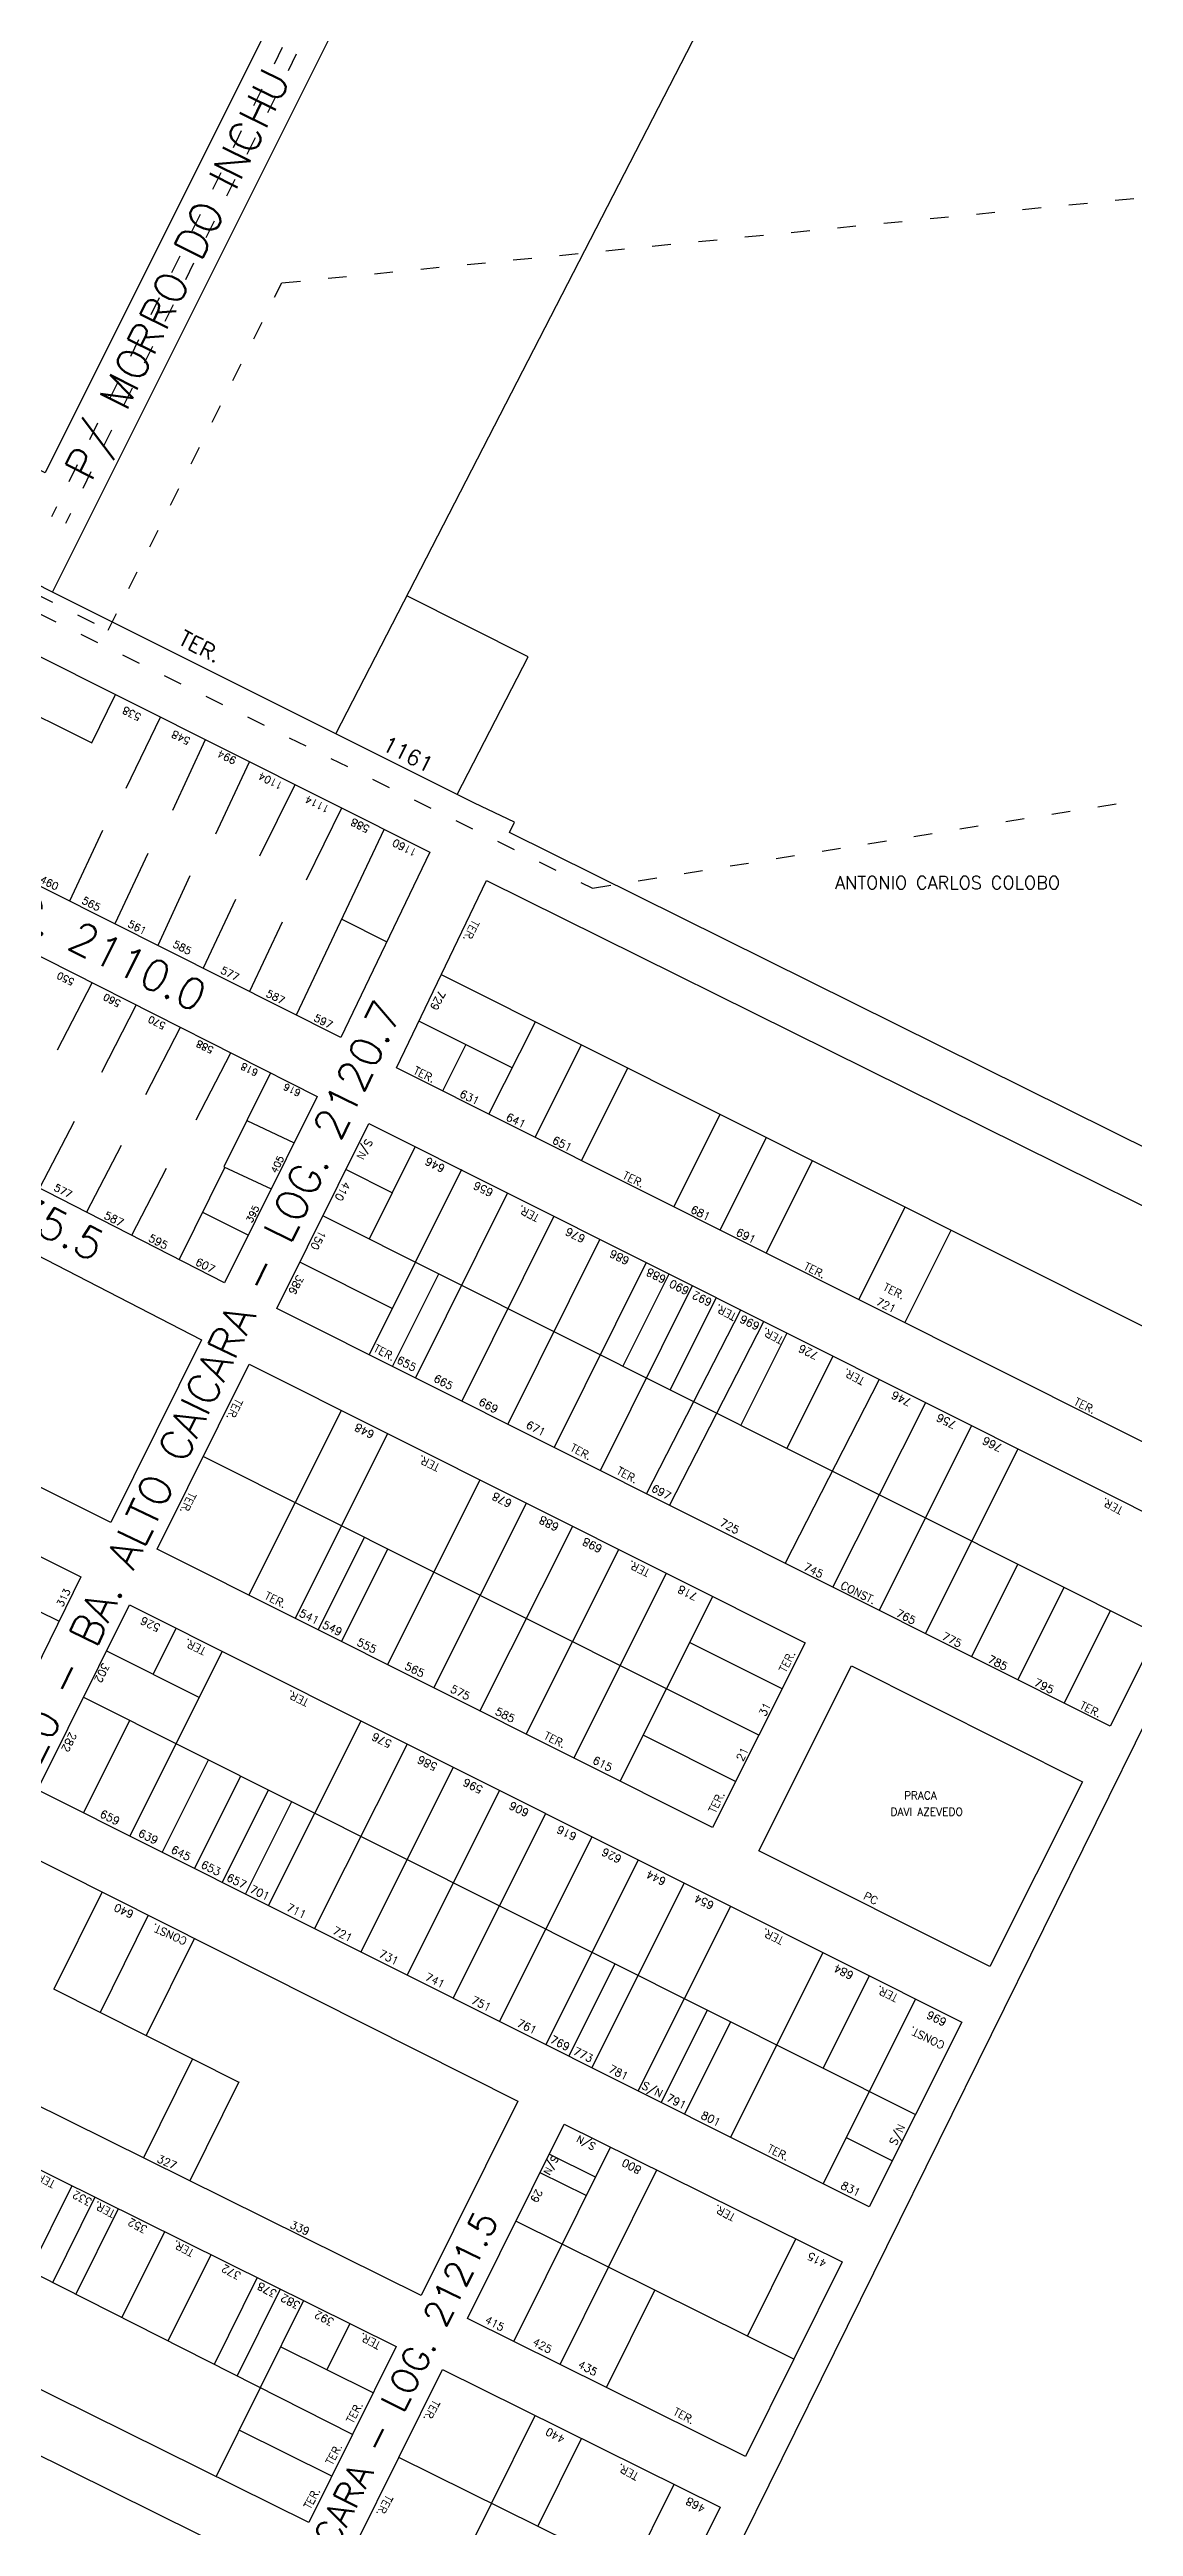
# Model space of a CAD drawing. Extents: x 714896 to 749292, y 8417558 to 8447149.
# Drawn here: x 742118.2 to 742327.8, y 8424112.7 to 8424591.9 of the extents above; entities that cross this region are included whole.
import ezdxf

# ---------------------------------------------------------------- set-up
doc = ezdxf.new("R2010")
doc.units = 0
doc.header["$MEASUREMENT"] = 0
doc.linetypes.add('ACAD_ISO03W100', pattern=[30, 12, -18])
for name, color, linetype in [('LOTE', 7, 'CONTINUOUS'), ('NUM-PORTA', 7, 'CONTINUOUS'), ('QUADRA', 6, 'CONTINUOUS'), ('TEXTO', 7, 'CONTINUOUS'), ('TEXTODERUA', 3, 'CONTINUOUS')]:
    doc.layers.add(name, color=color, linetype=linetype)
doc.styles.add('ROMANS', font='ROMANS.SHX', dxfattribs={"height": 1.5})
doc.styles.add('ROMANS3-5', font='romans.shx', dxfattribs={"height": 3.5})

msp = doc.modelspace()

# ---------------------------------------------------------------- linework, layer by layer
at = {"layer": 'LOTE', "color": 7}
for p, q in [((742173.52, 8424459.47, 538.06), (742266.8, 8424640.63, 525.55)), ((742197.03, 8424447.71, 532.41), (742210.76, 8424474.38, 532.41)), ((742126.35, 8424457.72, 533.22), (742130.95, 8424467.09, 533.99)), ((742108.75, 8424466.5, 532.5), (742126.35, 8424457.72, 533.22)), ((742133.01, 8424448.96, 533.11), (742139.64, 8424462.73, 533.99)), ((742142.03, 8424444.69, 533.13), (742148.34, 8424458.36, 533.99)), ((742150.34, 8424440.15, 533.12), (742156.87, 8424454.08, 533.99)), ((742158.86, 8424435.87, 533.09), (742165.65, 8424449.67, 533.99)), ((742167.86, 8424431.24, 533.03), (742174.69, 8424445.13, 533.99)), ((742128.4, 8424440.75, 532.87), (742122.04, 8424427.11, 532.49)), ((742182.87, 8424441.02, 533.99), (742165.85, 8424405.08, 532.49)), ((742137.16, 8424436.32, 532.88), (742130.8, 8424422.7, 532.49)), ((742145.32, 8424431.98, 532.87), (742139.13, 8424418.52, 532.49)), ((742154.12, 8424427.42, 532.85), (742147.89, 8424414.11, 532.49)), ((742174.58, 8424423.68, 532.82), (742183.4, 8424419.23, 532.41)), ((742163.15, 8424423.07, 532.82), (742156.83, 8424409.62, 532.49)), ((742119.72, 8424398.34, 535.11), (742126.4, 8424411.32, 534.87)), ((742128.26, 8424394.02, 535.11), (742134.93, 8424407.01, 534.87)), ((742136.8, 8424389.71, 535.11), (742143.47, 8424402.7, 534.87)), ((742146.54, 8424384.79, 535.11), (742153.22, 8424397.77, 534.87)), ((742122.93, 8424384.48, 535.35), (742116.22, 8424371.56, 535.35)), ((742156.32, 8424384.68, 534.87), (742165.51, 8424380.38, 535.99)), ((742132.02, 8424379.83, 535.35), (742125.31, 8424366.91, 535.35)), ((742151.87, 8424375.72, 534.87), (742161.06, 8424371.43, 535.99)), ((742140.75, 8424375.36, 535.35), (742134.03, 8424362.45, 535.35)), ((742147.77, 8424366.92, 534.9), (742156.62, 8424362.47, 535.99)), ((742102.22, 8424296.51, 536.45), (742120.03, 8424287.83, 536.31))]:
    msp.add_line(p, q, dxfattribs=at)
at = {"layer": 'LOTE', "color": 7, "linetype": 'ACAD_ISO03W100', "ltscale": 0.3}
for points in [[(742202.25, 8424673.14), (742200.37, 8424668.18), (742183.04, 8424632.64), (742118.56, 8424501.48)], [(742204.84, 8424671.63), (742203.24, 8424667.22), (742185.74, 8424631.32), (742121.25, 8424500.16)], [(742115.51, 8424486.54), (742129.48, 8424479.54), (742163.09, 8424546.72), (742427.36, 8424572.9)], [(742109.66, 8424489.87), (742108.1, 8424486.75), (742223.16, 8424429.61), (742626, 8424494.58)]]:
    msp.add_lwpolyline(points, dxfattribs=at)
at = {"layer": 'LOTE', "color": 7}
for points in [[(742118.76, 8424486.91), (742108.39, 8424492.08)], [(742207.99, 8424148.45), (742226.65, 8424186.08)], [(742223.76, 8424180.26), (742214.8, 8424184.7)], [(742221.99, 8424176.68), (742213.03, 8424181.12)], [(742216.95, 8424144.01), (742235.61, 8424181.64)], [(742262.12, 8424145.06), (742208.36, 8424171.71)], [(742253.16, 8424149.5), (742262.49, 8424168.32)], [(742225.91, 8424139.57), (742235.24, 8424158.38)], [(742195.19, 8424100.11), (742212.07, 8424134.16)], [(742212.59, 8424112.69), (742221.03, 8424129.71)], [(742239.47, 8424099.37), (742185.71, 8424126.02)], [(742222.07, 8424086.79), (742238.95, 8424120.83)]]:
    msp.add_lwpolyline(points, dxfattribs=at)
at = {"layer": 'LOTE', "color": 7, "elevation": 532.41}
msp.add_lwpolyline([(742210.76, 8424474.38), (742187.27, 8424486.17)], dxfattribs=at)
at = {"layer": 'LOTE', "color": 7, "ltscale": 0.2}
for points in [[(742193.94, 8424412.9), (742355.61, 8424331.83)], [(742207.64, 8424394.84), (742189.74, 8424403.82)], [(742203.16, 8424385.9), (742212.13, 8424403.78)], [(742194.22, 8424390.38), (742198.7, 8424399.32)], [(742212.1, 8424381.42), (742221.06, 8424399.3)], [(742221.04, 8424376.94), (742230, 8424394.82)], [(742238.92, 8424367.97), (742247.88, 8424385.85)], [(742247.86, 8424363.49), (742256.82, 8424381.37)], [(742188.88, 8424379.64), (742179.97, 8424361.73)], [(742256.79, 8424359.01), (742265.76, 8424376.89)], [(742184.42, 8424370.69), (742175.47, 8424375.17)], [(742197.82, 8424375.16), (742180, 8424339.34)], [(742332.3, 8424285.35), (742171.04, 8424366.21)], [(742206.76, 8424370.68), (742188.94, 8424334.86)], [(742215.69, 8424366.19), (742197.88, 8424330.38)], [(742274.67, 8424350.04), (742283.64, 8424367.92)], [(742224.63, 8424361.71), (742206.82, 8424325.9)], [(742283.61, 8424345.56), (742292.58, 8424363.44)], [(742184.46, 8424348.3), (742166.58, 8424357.26)], [(742233.57, 8424357.23), (742215.76, 8424321.41)], [(742184.47, 8424337.1), (742193.44, 8424354.98)], [(742224.7, 8424316.93), (742242.51, 8424352.75)], [(742229.08, 8424337.11), (742238.04, 8424354.99)], [(742233.64, 8424312.45), (742251.87, 8424348.05)], [(742238.19, 8424332.54), (742247.16, 8424350.41)], [(742238.11, 8424310.21), (742256.34, 8424345.81)], [(742251.85, 8424325.69), (742260.81, 8424343.57)], [(742260.78, 8424321.21), (742269.75, 8424339.09)], [(742260.45, 8424299), (742278.69, 8424334.6)], [(742156.73, 8424292.84), (742174.66, 8424328.6)], [(742269.7, 8424294.37), (742287.63, 8424330.12)], [(742165.67, 8424288.36), (742183.6, 8424324.12)], [(742278.64, 8424289.88), (742296.57, 8424325.64)], [(742255.35, 8424265.76), (742147.87, 8424319.66)], [(742287.58, 8424285.4), (742305.51, 8424321.16)], [(742183.55, 8424279.39), (742201.48, 8424315.15)], [(742192.49, 8424274.91), (742210.42, 8424310.67)], [(742170.14, 8424286.12), (742179.1, 8424304)], [(742201.42, 8424270.43), (742219.35, 8424306.19)], [(742174.61, 8424283.88), (742183.57, 8424301.76)], [(742210.36, 8424265.95), (742228.29, 8424301.7)], [(742219.57, 8424261.33), (742237.5, 8424297.09)], [(742296.51, 8424280.92), (742305.48, 8424298.8)], [(742305.45, 8424276.44), (742314.42, 8424294.31)], [(742228.51, 8424256.85), (742246.44, 8424292.6)], [(742314.39, 8424271.95), (742323.36, 8424289.83)], [(742138.2, 8424277.52), (742142.68, 8424286.46)], [(742129.17, 8424282.05), (742147.14, 8424273.04)], [(742133.69, 8424246.22), (742151.62, 8424281.98)], [(742259.84, 8424274.7), (742241.96, 8424283.66)], [(742124.72, 8424273.1), (742285.68, 8424192.38)], [(742124.75, 8424250.71), (742133.71, 8424268.59)], [(742160.51, 8424232.78), (742178.44, 8424268.53)], [(742250.87, 8424256.82), (742232.99, 8424265.79)], [(742139.95, 8424243.09), (742148.91, 8424260.96)], [(742169.44, 8424228.29), (742187.37, 8424264.05)], [(742146.2, 8424239.95), (742155.17, 8424257.83)], [(742178.38, 8424223.81), (742196.31, 8424259.57)], [(742151.57, 8424237.26), (742160.53, 8424255.14)], [(742156.04, 8424235.02), (742165, 8424252.9)], [(742187.32, 8424219.33), (742205.25, 8424255.09)], [(742196.26, 8424214.85), (742214.19, 8424250.6)], [(742205.2, 8424210.36), (742223.13, 8424246.12)], [(742214.14, 8424205.88), (742232.07, 8424241.64)], [(742223.08, 8424201.4), (742241.01, 8424237.16)], [(742232.02, 8424196.92), (742249.95, 8424232.67)], [(742249.9, 8424187.95), (742267.83, 8424223.71)], [(742218.61, 8424203.64), (742227.57, 8424221.52)], [(742267.8, 8424201.35), (742276.77, 8424219.23)], [(742267.77, 8424178.99), (742285.7, 8424214.74)], [(742236.49, 8424194.68), (742245.45, 8424212.55)], [(742240.96, 8424192.43), (742249.92, 8424210.31)], [(742272.26, 8424187.93), (742281.2, 8424183.44)]]:
    msp.add_lwpolyline(points, dxfattribs=at)
at = {"layer": 'LOTE', "color": 7, "linetype": 'CONTINUOUS', "flags": 128}
for points in [[(742160.89, 8424393.89), (742151.87, 8424375.72)], [(742152.09, 8424375.62), (742143.21, 8424357.75)]]:
    msp.add_lwpolyline(points, dxfattribs=at)
at = {"layer": 'LOTE', "color": 7, "linetype": 'CONTINUOUS'}
for points in [[(742128.33, 8424235.45), (742119.01, 8424216.63)], [(742137.26, 8424230.95), (742127.94, 8424212.13)], [(742146.19, 8424226.46), (742136.87, 8424207.64)], [(742154.74, 8424198.64), (742119.01, 8424216.63)], [(742145.8, 8424203.14), (742136.32, 8424183.99)], [(742154.76, 8424198.7), (742145.28, 8424179.54)], [(742176.75, 8424130.46), (742078.64, 8424180.21)], [(742122.47, 8424178.57), (742114.28, 8424162.04)], [(742126.95, 8424176.35), (742118.76, 8424159.82)], [(742131.43, 8424174.13), (742123.24, 8424157.6)], [(742140.39, 8424169.69), (742132.11, 8424152.99)], [(742149.35, 8424165.25), (742141.07, 8424148.55)], [(742158.31, 8424160.81), (742149.99, 8424144.03)], [(742167.27, 8424156.36), (742150.39, 8424122.32)], [(742162.79, 8424158.59), (742154.47, 8424141.81)], [(742176.23, 8424151.92), (742171.79, 8424142.96)], [(742180.75, 8424138.52), (742162.83, 8424147.4)], [(742172.75, 8424122.39), (742154.83, 8424131.28)]]:
    msp.add_lwpolyline(points, dxfattribs=at)
at = {"layer": 'QUADRA', "color": 6}
for points in [[(742199.47, 8424674.39), (742117.32, 8424509.96), (742020.07, 8424558.61), (742029.41, 8424577.5), (742104.13, 8424728.65)], [(742426.24, 8424612.19), (742403.74, 8424556.57), (742331.74, 8424378.57), (742207.14, 8424440.38), (742207.14, 8424440.38), (742208.09, 8424442.36), (742200.35, 8424446.05), (742118.76, 8424486.91), (742209.83, 8424669.2)], [(742498.69, 8423735.79), (742221.9, 8423858.15), (742283.22, 8423986.26), (742209.29, 8424023.32), (742361.09, 8424330.9)]]:
    msp.add_lwpolyline(points, dxfattribs=at)
for points in [[(742113.29, 8424475.95), (742191.74, 8424436.57), (742174.52, 8424400.72), (742096.1, 8424440.15), (742113.29, 8424475.95)], [(742090.86, 8424429.27), (742169.95, 8424389.33), (742152.03, 8424353.24), (742072.49, 8424393.93), (742090.86, 8424429.27)], [(742346.64, 8424313.95), (742185.28, 8424394.87), (742202.7, 8424431.13), (742365.02, 8424350.6), (742346.64, 8424313.95)], [(742067.4, 8424383.55), (742147.55, 8424342.25), (742129.99, 8424306.91), (742049.29, 8424347.3), (742067.4, 8424383.55)], [(742323.33, 8424267.47), (742162.12, 8424348.31), (742179.94, 8424384.12), (742341.26, 8424303.23), (742323.33, 8424267.47)], [(742246.39, 8424247.88), (742138.97, 8424301.75), (742156.78, 8424337.56), (742264.32, 8424283.64), (742246.39, 8424247.88)], [(742043.88, 8424336.47), (742124.22, 8424296.36), (742107.73, 8424262.78), (742025.68, 8424301.15), (742043.88, 8424336.47)], [(742115.81, 8424255.19), (742133.62, 8424291), (742294.64, 8424210.26), (742276.71, 8424174.5), (742115.81, 8424255.19)], [(742300.02, 8424220.99), (742255.33, 8424243.4), (742273.26, 8424279.16), (742317.95, 8424256.74), (742300.02, 8424220.99)], [(742091.52, 8424206.2), (742110.47, 8424244.44), (742208.73, 8424194.97), (742190.07, 8424157.34), (742091.52, 8424206.2)], [(742069.76, 8424162.29), (742086.64, 8424196.34), (742185.19, 8424147.48), (742168.31, 8424113.44), (742069.76, 8424162.29)], [(742217.69, 8424190.52), (742271.45, 8424163.87), (742252.79, 8424126.24), (742199.03, 8424152.89), (742217.69, 8424190.52)], [(742046.88, 8424116.15), (742064.65, 8424151.99), (742163.2, 8424103.13), (742145.44, 8424067.29), (742046.88, 8424116.15)], [(742177.27, 8424108.99), (742194.15, 8424143.04), (742247.91, 8424116.39), (742231.03, 8424082.34), (742177.27, 8424108.99)]]:
    msp.add_lwpolyline(points, close=True, dxfattribs=at)

# ---------------------------------------------------------------- texts
at = {"layer": 'NUM-PORTA', "color": 7, "style": 'ROMANS'}
for s, height, rotation, p in [('538', 1.438, 153.358, (742136.03, 8424463.18)), ('548', 1.438, 153.3489, (742145.54, 8424458.55)), ('1161', 3, 332.7546, (742182.23, 8424456.53)), ('994', 1.438, 153.3489, (742154.44, 8424454.78)), ('1104', 1.439, 153.3448, (742163.43, 8424449.88)), ('1114', 1.439, 153.3481, (742172.47, 8424445.39)), ('588', 1.439, 153.3569, (742180.2, 8424441.54)), ('1160', 1.443, 153.4404, (742189.38, 8424436.98)), ('460', 1.435, 333.3653, (742116.15, 8424430.81)), ('565', 1.435, 333.3584, (742124.26, 8424426.77)), ('561', 1.435, 333.3499, (742133.17, 8424422.22)), ('585', 1.435, 333.3776, (742141.87, 8424418.31)), ('577', 1.435, 333.3582, (742151.09, 8424413.27)), ('550', 1.335, 153.2271, (742123.09, 8424411.91)), ('587', 1.436, 333.3659, (742159.91, 8424408.76)), ('729', 1.52, 243.7157, (742193.45, 8424409.98, -39.28)), ('560', 1.334, 153.2368, (742132.06, 8424407.75)), ('570', 1.334, 153.2965, (742140.74, 8424403.43)), ('597', 1.436, 333.3659, (742169.15, 8424404.03)), ('588', 1.334, 153.2965, (742150.03, 8424398.73)), ('618', 1.335, 153.4636, (742158.66, 8424394.36)), ('616', 1.336, 154.1951, (742166.93, 8424390.44)), ('631', 1.52, 333.7157, (742197.33, 8424389.34, -39.28)), ('641', 1.52, 333.7157, (742206.3, 8424384.84, -39.28)), ('651', 1.52, 333.7157, (742215.24, 8424380.36, -39.28)), ('405', 1.336, 64.1951, (742162.08, 8424374.35)), ('646', 1.52, 153.7157, (742194.82, 8424375.89, -39.28)), ('577', 1.404, 333.0313, (742118.87, 8424371.22)), ('656', 1.52, 153.7157, (742204.15, 8424371.21, -39.28)), ('587', 1.5, 333.0313, (742128.56, 8424365.82)), ('395', 1.336, 64.1951, (742157.31, 8424364.76)), ('681', 1.52, 333.7157, (742241.99, 8424366.95, -39.28)), ('595', 1.5, 333.0313, (742137.15, 8424361.43)), ('676', 1.52, 153.7157, (742221.96, 8424362.28, -39.28)), ('691', 1.52, 333.7157, (742250.79, 8424362.54, -39.28)), ('607', 1.5, 333.0313, (742146.23, 8424356.82)), ('686', 1.52, 153.7157, (742230.49, 8424358.01, -39.28)), ('688', 1.52, 153.7157, (742237.58, 8424354.45, -39.28)), ('690', 1.52, 153.7157, (742242.05, 8424352.21, -39.28)), ('692', 1.52, 153.7157, (742246.47, 8424350, -39.28)), ('721', 1.52, 333.7157, (742277.9, 8424349.12, -39.28)), ('696', 1.52, 153.7157, (742255.69, 8424345.37, -39.28)), ('726', 1.52, 153.7157, (742267.04, 8424339.68, -39.28)), ('746', 1.52, 153.7157, (742285.01, 8424330.67, -39.28)), ('756', 1.52, 153.7157, (742293.72, 8424326.3, -39.28)), ('648', 1.52, 153.7157, (742181.16, 8424324.42)), ('766', 1.52, 153.7157, (742302.61, 8424321.84, -39.28)), ('678', 1.52, 153.7157, (742207.76, 8424311.08)), ('688', 1.52, 153.7157, (742216.85, 8424306.52)), ('698', 1.52, 153.7157, (742225.24, 8424302.31)), ('745', 1.52, 333.7157, (742263.86, 8424297.81, -39.28)), ('718', 1.52, 153.7157, (742243.67, 8424293.08)), ('313', 1.381, 63.4257, (742120.7, 8424290.47, 0)), ('541', 1.52, 333.7157, (742166.31, 8424288.85)), ('765', 1.52, 333.7157, (742281.74, 8424288.84, -39.28)), ('526', 1.52, 153.7157, (742139.74, 8424287.02)), ('549', 1.52, 333.7157, (742170.78, 8424286.61)), ('775', 1.52, 333.7157, (742290.63, 8424284.38, -39.28)), ('555', 1.52, 333.7157, (742177.46, 8424283.26)), ('565', 1.52, 333.7157, (742186.71, 8424278.62)), ('785', 1.52, 333.7157, (742299.5, 8424279.94, -39.28)), ('302', 1.52, 243.7157, (742128.48, 8424279.89, -39.28)), ('575', 1.52, 333.7157, (742195.53, 8424274.2)), ('795', 1.52, 333.7157, (742308.44, 8424275.45, -39.28)), ('585', 1.52, 333.7157, (742204.2, 8424269.85)), ('31', 1.52, 63.7157, (742256.62, 8424269.26, -39.28)), ('282', 1.52, 243.7157, (742122.14, 8424266.5, -39.28)), ('576', 1.52, 153.7157, (742184.51, 8424264.57)), ('586', 1.52, 153.7157, (742193.33, 8424260.14)), ('615', 1.52, 333.7157, (742223.05, 8424260.4)), ('21', 1.52, 63.7157, (742252.26, 8424260.58, -39.28)), ('596', 1.52, 153.7157, (742202.13, 8424255.73)), ('659', 1.52, 333.7157, (742127.75, 8424250.02)), ('606', 1.52, 153.7157, (742211.07, 8424251.25)), ('639', 1.52, 333.7157, (742135.17, 8424246.3)), ('616', 1.52, 153.7157, (742220.29, 8424246.63)), ('645', 1.52, 333.7157, (742141.5, 8424243.12)), ('626', 1.52, 153.7157, (742228.97, 8424242.28)), ('653', 1.52, 333.7157, (742147.3, 8424240.21)), ('657', 1.52, 333.7157, (742152.26, 8424237.73)), ('701', 1.52, 333.7157, (742156.75, 8424235.47)), ('644', 1.52, 153.7157, (742237.57, 8424237.96)), ('711', 1.52, 333.7157, (742163.83, 8424231.92)), ('654', 1.52, 153.7157, (742246.86, 8424233.3)), ('721', 1.52, 333.7157, (742172.77, 8424227.44)), ('731', 1.52, 333.7157, (742181.71, 8424222.96)), ('741', 1.52, 333.7157, (742190.64, 8424218.48)), ('684', 1.52, 153.7157, (742273.86, 8424219.77)), ('751', 1.52, 333.7157, (742199.58, 8424213.99)), ('761', 1.52, 333.7157, (742208.43, 8424209.56)), ('696', 1.52, 153.7157, (742291.84, 8424210.75)), ('769', 1.52, 333.7157, (742214.83, 8424206.35)), ('773', 1.52, 333.7157, (742219.3, 8424204.11)), ('781', 1.52, 333.7157, (742226.14, 8424200.68)), ('S/N', 1.52, 333.7157, (742232.55, 8424197.46)), ('791', 1.52, 333.7157, (742237.33, 8424195.07)), ('801', 1.52, 333.7157, (742244, 8424191.72)), ('S/N', 1.52, 63.7157, (742281.88, 8424186.26)), ('831', 1.52, 333.7157, (742271.04, 8424178.16))]:
    msp.add_text(s, height=height, rotation=rotation, dxfattribs=at).set_placement(p)
at = {"layer": 'NUM-PORTA', "style": 'ROMANS3-5'}
for s, height, rotation, p in [('S/N', 1.5, 241.9045, (742179.44, 8424381.27)), ('410', 1.5, 241.9045, (742175.11, 8424373.03)), ('150', 1.5, 241.9045, (742170.4, 8424363.56)), ('386', 1.5, 241.9045, (742166.12, 8424354.96)), ('655', 1.5, 331.9045, (742185.19, 8424337.87)), ('665', 1.5, 331.9045, (742192.3, 8424334.31)), ('669', 1.5, 331.9045, (742201.02, 8424329.79)), ('671', 1.5, 331.9045, (742210.18, 8424325.34)), ('697', 1.5, 331.9045, (742234.43, 8424313.04)), ('725', 1.5, 331.9045, (742247.65, 8424306.41)), ('640', 1.5, 155.5031, (742134.6, 8424231.63)), ('327', 1.5, 335.5031, (742138.8, 8424183.28)), ('S/N', 1.4, 241.9045, (742215.47, 8424184.56)), ('S/N', 1.4, 151.9045, (742223.97, 8424186.64)), ('800', 1.5, 151.9045, (742232.8, 8424182.08)), ('332', 1.5, 151.9045, (742126.53, 8424175.89)), ('29', 1.5, 241.9045, (742212.32, 8424178.12)), ('352', 1.5, 151.9045, (742137.24, 8424170.58)), ('339', 1.5, 335.5031, (742164.51, 8424170.53)), ('415', 1.5, 151.9045, (742268.68, 8424164)), ('372', 1.5, 151.9045, (742155.35, 8424161.61)), ('378', 1.5, 151.9045, (742162.27, 8424158.18)), ('382', 1.5, 151.9045, (742166.79, 8424155.93)), ('392', 1.5, 151.9045, (742173.35, 8424152.68)), ('415', 1.5, 331.9045, (742202.22, 8424152.19)), ('425', 1.5, 331.9045, (742211.44, 8424147.9)), ('435', 1.5, 331.9045, (742220.22, 8424143.54)), ('440', 1.5, 151.9045, (742218.05, 8424130.03)), ('468', 1.5, 151.9045, (742245.17, 8424116.59))]:
    msp.add_text(s, height=height, rotation=rotation, dxfattribs=at).set_placement(p)
at = {"layer": 'TEXTO'}
for s, height, rotation, style, p in [('TER.', 3, 332.7546, 'ROMANS', (742142.82, 8424476.97)), ('TER.', 1.5, 151.9045, 'ROMANS3-5', (742213.07, 8424366.33)), ('TER.', 1.5, 151.9045, 'ROMANS3-5', (742251.18, 8424347.22)), ('TER.', 1.5, 151.9045, 'ROMANS3-5', (742260.25, 8424342.67)), ('TER.', 1.5, 331.9045, 'ROMANS3-5', (742180.72, 8424340.11)), ('TER.', 1.5, 151.9045, 'ROMANS3-5', (742275.97, 8424334.78)), ('TER.', 1.5, 331.9045, 'ROMANS3-5', (742218.74, 8424320.91)), ('TER.', 1.5, 331.9045, 'ROMANS3-5', (742227.68, 8424316.42)), ('TER.', 1.5, 151.9045, 'ROMANS3-5', (742325.94, 8424309.73)), ('CONST.', 1.5, 155.5031, 'ROMANS3-5', (742144.9, 8424226.44)), ('TER.', 1.5, 151.9045, 'ROMANS3-5', (742119.44, 8424179.41)), ('TER.', 1.5, 151.9045, 'ROMANS3-5', (742131.02, 8424173.67)), ('TER.', 1.5, 151.9045, 'ROMANS3-5', (742250.96, 8424173)), ('TER.', 1.5, 151.9045, 'ROMANS3-5', (742146.27, 8424166.11)), ('TER.', 1.5, 151.9045, 'ROMANS3-5', (742182.38, 8424148.21)), ('TER.', 1.5, 241.9045, 'ROMANS3-5', (742192.43, 8424137.3)), ('TER.', 1.5, 61.9045, 'ROMANS3-5', (742176.82, 8424132.49)), ('TER.', 1.5, 331.9045, 'ROMANS3-5', (742238.66, 8424134.41)), ('TER.', 1.5, 61.9045, 'ROMANS3-5', (742172.82, 8424124.43)), ('TER.', 1.5, 151.9045, 'ROMANS3-5', (742232.28, 8424122.89)), ('TER.', 1.5, 61.9045, 'ROMANS3-5', (742168.58, 8424115.88)), ('TER.', 1.5, 241.9045, 'ROMANS3-5', (742183.31, 8424118.91))]:
    msp.add_text(s, height=height, rotation=rotation, dxfattribs=dict(at, style=style)).set_placement(p)
for s, height, style, p in [('ANTONIO CARLOS COLOBO', 2.5, 'ROMANS', (742270.11, 8424429.43)), ('DAVI AZEVEDO', 1.5, 'ROMANS3-5', (742280.81, 8424250.18)), ('PRACA', 1.5, 'ROMANS3-5', (742283.44, 8424253.34))]:
    msp.add_text(s, height=height, dxfattribs=dict(at, style=style)).set_placement(p)
at = {"layer": 'TEXTO', "color": 7, "style": 'ROMANS'}
for s, rotation, p in [('TER.', 243.7157, (742199.99, 8424423.61, -39.28)), ('TER.', 333.7157, (742188.39, 8424393.83, -39.28)), ('TER.', 333.7157, (742228.87, 8424373.53, -39.28)), ('TER.', 333.7157, (742263.9, 8424355.96, -39.28)), ('TER.', 333.7157, (742279.24, 8424351.92, -39.28)), ('TER.', 243.7157, (742154.22, 8424331.01)), ('TER.', 333.7157, (742316.17, 8424329.75, -39.28)), ('TER.', 153.7157, (742193.81, 8424318.08)), ('TER.', 243.7157, (742145.23, 8424312.93)), ('TER.', 153.7157, (742234.44, 8424297.71)), ('CONST.', 333.7157, (742271, 8424294.23, -39.28)), ('TER.', 333.7157, (742159.62, 8424292.21)), ('TER.', 153.7157, (742148.59, 8424282.58)), ('TER.', 63.7157, (742260.57, 8424277.75, -39.28)), ('TER.', 153.7157, (742168.47, 8424272.61)), ('TER.', 333.7157, (742317.27, 8424271.03, -39.28)), ('TER.', 333.7157, (742213.64, 8424265.12)), ('TER.', 63.7157, (742246.91, 8424250.51, -39.28)), ('PC', 333.7157, (742275.46, 8424234.12)), ('TER.', 153.7157, (742260.32, 8424226.55)), ('TER.', 153.7157, (742282.44, 8424215.46)), ('CONST.', 153.7157, (742291.47, 8424206.29)), ('TER.', 333.7157, (742256.84, 8424185.28))]:
    msp.add_text(s, height=1.52, rotation=rotation, dxfattribs=at).set_placement(p)
at = {"layer": 'TEXTODERUA', "style": 'ROMANS'}
for s, height, rotation, p in [('P/ MORRO DO INCHU', 6, 63.6509, (742126.22, 8424508.04)), ('LOG. 2110.0', 6, 333.3676, (742101.45, 8424428.04)), ('RU. 20 - BA. ALTO CAICARA - LOG. 2120.7', 6, 64.3016, (742108.48, 8424243.7)), ('LOG. 2135.5', 6, 333.3676, (742081.7, 8424379.79)), ('RU. 21-BA.CAICARA - LOG. 2121.5', 5, 63.6509, (742151.59, 8424063.89))]:
    msp.add_text(s, height=height, rotation=rotation, dxfattribs=at).set_placement(p)

doc.saveas('drawing.dxf')
